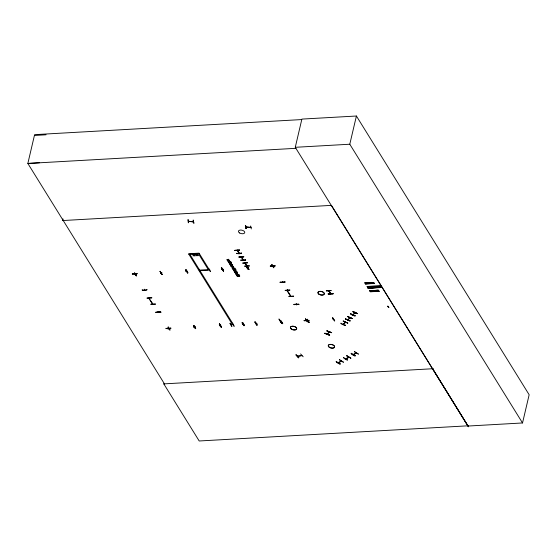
<?xml version="1.0" encoding="UTF-8"?>
<svg xmlns="http://www.w3.org/2000/svg" width="557" height="557" viewBox="0 0 557 557"><rect width="100%" height="100%" fill="white"/><g stroke="black" fill="none" stroke-linecap="round" stroke-linejoin="round"><path stroke-width="0.84" d="M347.763 316.634L352.323 318.625M343.23 320.923L347.763 323.095M357.413 313.654L352.88 311.467M245.651 259.68C246.131 260.725 240.61 261.003 240.916 259.952M236.746 253.226C236.53 253.929 241.766 254.083 241.48 252.962M241.529 253.351L236.718 253.421L241.453 253.157M249.432 266.079L244.697 266.35M245.623 259.91L240.861 260.189M249.39 265.745L244.648 265.974M142.258 290.1L146.999 289.856M280.275 282.302L285.024 282.058M304.108 320.449C318.639 320.157 294.193 321.055 308.905 320.574M328.233 293.727L328.275 294.131L333.023 293.838M332.989 293.518L333.023 293.88M387.672 306.246L388.229 306.517L387.978 306.197M388.619 307.095C389.475 307.91 387.303 307.004 388.758 307.151M388.835 307.38L388.278 307.179M208.29 269.825L208.729 269.665M326.896 330.935L331.68 332.71L326.924 330.754M144.625 290.155L144.723 289.995M282.58 282.211L282.74 282.204M235.04 272.373L235.249 273.188A0.794 0.432 13.2 0 0 235.715 273.403L237.066 273.181L236.3 272.533M151.824 297.717L147.048 298.204M151.789 297.946L147.083 297.974M160.597 311.871L155.856 312.129M289.842 290.232L285.066 290.392L289.849 289.925M293.873 304.644L298.608 304.394M298.615 304.108L293.873 304.338M239.162 253.31L237.386 250.413M241.466 257.376L241.292 257.153M245.024 263.176L245.4 263.391M168.513 328.338L168.36 327.725M328.658 290.872L329.048 291.158M330.628 293.79L328.922 290.448M137.099 273.557L132.35 273.8M134.703 272.763C133.903 273.014 136.131 276.669 136.521 275.736M136.186 274.218L136.124 274.114M142.209 289.71C141.269 290.949 147.257 290.643 146.957 289.459M144.444 289.821L144.312 289.201M149.29 297.626L149.311 298.072M149.45 297.619L149.199 297.925M150.926 304.178L155.619 304.087L150.822 304.331M162.24 274.281L161.822 274.538L160.068 271.329M161.822 274.538L160.096 271.35M160.43 271.308L160.089 271.538M160.43 272.735L160.527 273.146M161.655 272.93L161.843 272.658M158.091 312.24L158.056 311.781M158 312.087L158.223 311.774M160.98 312.087L156.078 312.407M188.12 219.59L188.273 222.723L188.607 222.522M188.934 221.004L188.865 221.303M166.09 328.24C165.714 328.895 171.34 329.208 170.839 327.996M192.924 221.867L192.868 221.435M193.182 220.133L193.892 223.336L193.209 220.161M168.256 326.896C167.448 327.14 169.683 330.802 170.066 329.862M168.374 328.08L168.193 327.732M169.669 328.24L169.133 328.546M186.052 269.706L187.82 272.916L185.864 269.943M186.261 271.127L186.212 271.705L186.149 271.28M186.672 271.649L186.588 271.113L186.17 271.698M187.208 271.071L187.194 271.496M187.876 272.679L185.982 269.908M193.843 254.925L193.098 256.011L193.39 255.169L192.179 254.208M193.745 254.117L193.474 255.002L192.541 254.187M195.124 255.663L193.787 255.155L194.128 254.096M195.068 255.9L194.762 255.684M196.913 254.751L196.168 255.837L196.461 254.995L195.256 254.034M196.823 253.943L196.551 254.828L195.618 254.013M196.461 254.995L196.607 254.591M198.195 255.489L196.858 254.981L197.199 253.922M198.146 255.726L197.839 255.51M198.703 269.191L200.631 272.192L198.731 268.996M199.302 270.646L199.364 270.382M193.558 325.699L195.465 328.665L193.558 325.699L193.975 325.441M194.087 327.286L193.975 326.862M210.442 271.405L208.617 268.432M194.88 327.231L195.389 326.792M195.786 328.414L195.423 328.435M209.773 269.797L209.836 269.901M221.874 267.84L223.608 270.994M221.992 269.532L221.93 269.108M222.758 269.616L223.287 269.191M223.12 270.688L221.268 267.917M223.629 271.05C220.3 264.86 221.693 269.853 223.684 270.813M228.753 259.994L227.075 260.022L227.019 259.604M227.952 260.404L229.178 260.279L227.5 259.673M229.902 261.142A0.808 0.439 13.2 0 0 229.602 260.982L227.541 260.78L227.486 260.363M227.444 259.91L228.774 259.632L228.711 259.2M228.934 262.375L228.621 262.194M229.421 260.927L229.533 260.53M229.143 262.598C232.52 262.215 228.648 264.157 229.199 262.361M229.804 264.102C233.62 264.074 229.428 263.816 229.352 263.377M231.803 264.192L229.93 264.303M228.878 262.612L229.303 263.28L230.751 263.169A0.801 0.439 13.2 0 0 230.842 262.904A0.933 0.508 13.2 0 0 230.487 262.521L230.542 262.284M232.053 264.916C232.61 263.997 230.09 266.03 230.111 264.589M230.487 262.521L231.301 262.479L231.232 262.041M232.262 265.654L230.584 265.682L230.528 265.264M231.461 266.072L232.687 265.94L231.009 265.341M233.174 266.399L231.051 266.441L230.995 266.023M231.747 264.429L231.106 263.607L229.296 263.607M239.642 249.989L234.908 250.253M230.953 265.578L232.29 265.299L232.22 264.86M232.234 264.686C233.327 264.38 231.803 264.944 232.701 264.895M232.373 264.916L232.29 264.457M232.749 268.07L232.262 267.451L233.494 268.056L233.237 267.214L233.773 267.36M219.284 324.244L221.359 327.203L219.34 324.007M232.701 268.314L232.401 268.098M234.42 268.418L232.492 268.759L232.422 268.321M219.597 323.84L221.421 326.813M233.118 266.636L233.042 266.197M233.167 269.532C236.892 269.532 232.903 269.212 232.722 268.801M219.695 325.413L219.757 325.518M237.373 250.218L237.338 250.692L237.609 250.204M237.421 250.246L238.758 253.066M232.206 267.687L233.787 268.216L233.571 267.2M235.91 269.581L233.292 269.727M235.695 270.465L233.843 270.611L233.397 269.873M220.76 325.197L220.69 325.497M234.365 268.648L234.295 268.216M235.068 268.39L234.692 268.648L234.601 268.189M235.653 271.712L235.507 272.108L234.323 271.719L234.219 271.224M235.019 268.627L234.929 268.168M235.855 269.818L234.838 269.435M238.842 252.711L238.786 253.066M233.641 270.173L235.172 270.382L234.998 269.783M238.939 252.989L239.009 252.697M237.435 272.053L234.769 272.436L234.699 272.004M235.611 270.333L236.091 270.535L235.263 269.769M250.977 227.388L245.985 226.915L246.027 226.497M236.356 272.303C237.804 273.334 234.789 273.745 235.395 272.352M234.643 272.241L235.486 271.955M245.985 226.915L246.124 226.476C247.016 226.128 246.187 227.785 246.556 226.664M239.071 256.979L243.813 256.714M237.386 272.289L235.785 271.941M246.124 226.49L246.459 227.061M234.163 271.461L235.597 271.948L236.14 271.182M245.992 228.377L245.372 225.439L245.957 228.405L246.291 228.196M235.729 272.178L236.286 271.433M239.03 274.942C239.635 273.981 236.342 276.216 236.349 274.657M239.754 275.98L237.254 276.119M238.333 275.84L237.407 275.896M237.198 276.356L236.906 275.367L238.18 275.269M239.343 275.785L238.605 275.826M250.685 225.968L251.284 228.913M250.546 227.479L250.483 227.04M243.242 259.346L243.144 260.056L241.32 257.153M242.803 263.001L247.545 262.737M230.055 323.248L231.886 326.221M231.183 325.016L231.218 324.613M232.276 323.123L234.184 326.325L232.255 323.318M246.528 265.981C245.721 266.232 247.956 269.887 248.338 268.954M232.944 324.919L232.91 324.508M246.876 266.079L246.744 265.459M246.904 265.445L246.688 265.814M247.231 266.413L249.049 269.379M247.705 267.659L247.524 268.105L248.116 268.182M247.712 267.673L247.614 268.223L248.164 267.771M247.942 267.325L247.9 267.757M248.109 267.645L247.614 268.084M248.025 268.202L248.081 267.659M242.713 322.726L244.641 325.734L242.741 322.531M241.996 322.775L243.987 325.539M295.273 147.306L301.887 119.094L356.41 116.016L529.15 394.746L522.529 422.965L468.012 426.042L295.273 147.306L349.789 144.228L522.529 422.965M254.821 322.043L256.742 325.051L254.841 321.849M255.419 321.974C260.662 331.819 251.304 315.868 257.23 324.94M255.705 323.631L255.475 323.234M256.241 323.638L256.826 323.735L256.833 323.318M275.116 265.759L270.368 266.009M271.83 264.784L273.905 267.743L271.913 264.568M272.359 266.371L272.248 265.954M273.64 267.757L271.907 264.749M280.227 281.912L280.129 282.399L284.864 282.211L284.975 281.668M282.329 281.403L282.462 282.03M282.496 281.396L282.49 281.751M280.074 320.108C285.859 330.774 273.947 310.667 281.577 323.304M287.308 289.835L287.335 290.294M287.245 290.148L287.475 289.828M281.16 321.48L280.951 321.883M281.417 321.751L281.069 322.238L281.598 322.211M281.201 322.043C281.125 323.213 282.12 321.09 281.494 322.197L281.16 322.218M281.487 321.459L281.062 321.89M281.57 322.336L281.758 321.904M281.884 323.081L279.753 320.359M293.685 296.122L288.944 296.38M295.976 304.317L296.338 303.885L296.052 304.435M296.261 304.421L296.31 303.892M298.998 304.296L294.096 304.616L298.949 304.449M307.436 321.842L305.431 318.681M305.793 320.08L305.904 320.505M306.155 320.296L306.211 319.941M306.378 319.934L306.399 320.282M297.494 356.376L298.051 356M307.353 319.168C306.552 319.419 308.78 323.081 309.163 322.141M295.941 354.893L298.503 357.817L298.803 357.538M303.175 356.786L300.585 353.904M349.789 144.228L356.41 116.016M308.696 320.811C307.29 320.637 309.483 321.5 308.857 320.198M301.873 355.645L301.365 355.317M330.517 293.56L328.755 290.462M328.672 290.935L329.006 290.51L328.818 291.158M330.28 293.574L330.385 293.128M330.503 293.212L330.496 293.567L330.552 293.121M331.171 290.503L326.263 290.824M327.669 333.734L327.419 333.991M329.145 331.499L329.09 332.209L329.382 331.561M329.09 332.209L329.215 331.492M327.474 334.256L329.403 331.533M332.654 317.97L334.729 320.929L332.71 317.741M333.539 319.523L333.072 319.14M329.716 334.945L329.549 335.307L324.863 333.42M340.981 323.13C340.313 323.784 345.493 326.068 345.542 325.142M343.606 323.868L343.537 324.23L343.446 323.798M345.542 318.66L345.361 319.015M345.194 322.085L345.556 322.238L343.286 324.404M336.254 361.368C335.495 361.925 340.069 364.738 340.216 363.805M352.414 318.562L347.791 316.46M347.937 319.913L348.167 319.398M338.538 362.294L338.67 362.377M347.735 323.171L343.175 321.159L347.791 322.935M343.397 362.085L339.436 359.648M355.192 315.68C355.115 316.613 350.095 314.322 350.611 313.709M349.754 317.615L350.109 317.775M350.632 313.668L355.136 315.916M350.102 320.672L349.921 321.027L345.382 318.98M341.183 361.068L341.009 360.957M353.256 314.406L352.936 314.949M347.596 359.822C347.45 360.769 342.889 357.914 343.634 357.385M354.844 312.623L354.997 312.978L355.032 312.282M355.122 312.261L354.934 312.985L355.122 312.547M348.39 356.974C350.081 357.162 344.56 359.947 346.05 358.395M346.76 355.902L350.903 358.248L346.816 355.665M357.385 313.709L352.825 311.704L357.441 313.48M355.199 355.721C355.004 356.647 350.618 353.869 351.209 353.312M351.237 353.284L355.171 355.756M350.778 358.102L346.795 355.846M353.361 354.524L353.681 354.175L353.34 354.767M358.381 354.001L354.419 351.564M356.041 352.692C355.484 353.604 357.009 353.075 355.986 352.873M468.012 426.042L331.457 205.373L62.579 220.558M152.249 303.704L152.514 304.129M135.525 274.434L135.985 274.399M160.889 273.118L160.472 273.132M161.251 272.979L161.774 272.951M186.08 271.579L186.637 271.127M193.906 327.161L194.316 327.105M194.49 327.251L193.996 327.14M194.797 327.112L195.249 327.077M223.28 269.588L222.696 269.497L223.218 269.484M220.217 325.796L219.757 325.831M247.343 267.652L247.872 267.625L247.475 267.778M272.178 266.246L272.624 266.19M272.763 266.337L272.269 266.225M280.888 321.779L281.299 321.723M324.989 333.135L324.842 333.462M340.919 323.345L345.486 325.372M355.122 315.896L350.576 313.863M288.888 296.568L293.595 296.254M238.124 275.506L238.953 275.318L239.698 276.209M338.155 362.732L341.295 361.061M208.548 268.634L210.372 271.607M219.409 324.07L221.24 327.043M242.093 322.761L243.82 325.748M340.153 363.993L336.163 361.597L340.16 364.041M343.558 357.594L347.519 360.038M327.217 334.158L329.117 331.909M347.686 319.802L349.942 317.95M350.075 317.789L347.895 319.913M352.804 314.816L354.934 312.7M132.287 273.974L137.043 273.71M156.176 312.491L160.924 312.247M275.054 265.933L270.319 266.246M326.36 290.928L331.109 290.677M234.845 250.427L239.587 250.142M242.741 263.176L247.489 262.89M234.782 269.672L234.469 269.038L232.666 269.038M296.129 354.851L298.747 357.775M298.712 357.74L296.101 354.865M135.574 274.434L136.005 274.406M136.061 274.524L135.636 274.531M169.586 328.672L169.133 328.665M194.887 327.091L195.27 327.084M247.879 267.736L247.454 267.75M280.937 321.779L281.369 321.751M333.093 319.412L333.462 319.384M168.165 327.091L169.989 330.043M223.371 271.05L221.582 268.063M246.208 266.218L248.032 269.177M307.032 319.412L309.086 322.322M307.262 319.37L309.107 322.378M246.201 228.391L245.616 225.425L246.243 228.433M188.029 219.778L188.558 222.758M250.984 227.507L246.006 227.012M326.868 330.99L331.68 332.689M243.026 324.216L243.562 324.202M243.632 324.32L243.117 324.362M347.735 316.689L352.421 318.576M341.406 361.18L338.308 362.851M353.138 354.649L356.271 352.978M356.383 353.096L353.284 354.767M243.305 260.008L241.466 257.076M245.038 263.113L246.835 266.044M229.978 323.457L231.83 326.451M353.034 314.921L355.185 312.742M345.333 322.426L343.126 324.334M365.622 284.021L365.023 282.845L373.622 282.42L374.227 283.597L365.427 283.673L374.088 283.214L374.213 283.597M365.072 283.067L373.754 282.803L365.03 282.845M365.615 283.833L374.095 283.388M365.608 283.896L374.2 283.471M373.733 282.615L365.03 283.012M367.14 286.521L367.314 286.813M369.952 290.796L378.426 290.176L379.032 291.353L370.426 291.764M380.654 287.078L380.925 287.551L368.045 288.192L380.744 287.238M378.433 290.364L369.966 290.984L369.834 290.601L370.363 291.652L379.025 291.353M378.523 290.413L369.841 290.768M378.906 291.158L370.356 291.652M378.941 291.2L370.308 291.569M134.592 272.972L136.465 275.973M246.41 266.19L248.283 269.184M290.288 295.948L290.482 296.261M348.529 357.357L345.493 358.799M243.277 324.341L243.367 323.916L243.388 324.313M301.79 355.658L297.563 356.383M227.43 260.592L228.697 260.23M230.939 266.26L232.213 265.891M226.964 259.841L228.655 259.437M230.473 265.501L232.165 265.097M160.451 273.007L160.889 273M219.716 325.685L220.154 325.678M256.317 323.603L256.798 323.742M305.814 320.352L306.371 320.282M297.452 356.271L301.713 355.526M238.417 275.04L239.238 275.228M232.241 267.457L231.9 267.604A0.78 0.425 13.2 0 0 231.886 267.84L232.346 268.335M236.648 273.202L235.973 273.209M34.416 135.476L46.085 134.773M39.519 162.755L27.85 163.459L34.604 134.655L301.748 119.567M200.36 270.215L208.374 269.992L199.775 270.305M287.196 290.949L287.579 290.879L290.691 295.816L290.281 295.837L286.98 290.601M468.068 425.806L199.197 440.984L163.807 383.884L164.461 383.884L27.85 163.459L295.858 148.322M188.907 254.326L199.406 253.734M192.13 254.438L192.485 254.417M193.69 254.354L194.073 254.333M195.201 254.264L195.563 254.243M196.767 254.18L197.143 254.159M238.918 257.049L243.757 256.868L238.932 257.035M240.965 260.321L245.7 260.056M228.565 262.424L231.183 262.277M230.055 264.826L231.928 264.721M232.366 268.558L234.246 268.453M234.984 272.61L235.339 272.589M236.293 274.893L238.904 274.747M387.651 306.218L388.194 306.461L387.756 306.517M163.807 383.884L433.339 368.706M280.074 282.385L284.871 282.141M155.8 312.366L160.59 312.192M270.215 266.072L275.061 265.995M161.788 273.055L161.314 273.083M187.618 273.055L185.815 269.894L187.806 273.076M327.989 290.67L329.584 290.587M307.241 321.842L305.647 318.889M364.953 282.872L373.67 282.671M365.496 283.638L374.088 283.214M380.215 286.354L367.328 286.966M367.85 287.718L380.73 287.078L367.752 287.663L368.066 288.192L380.904 287.37M367.864 287.878L380.772 287.266M369.827 290.663L378.419 290.239M369.959 290.977L378.551 290.552M378.899 290.97L370.301 291.464M221.366 267.917L223.099 270.862M230.57 263.308L231.447 263.552M236.502 273.348L237.324 273.452A0.808 0.439 13.2 0 1 237.623 273.605M227.897 260.641L229.477 260.767M231.406 266.302L232.986 266.427M193.307 221.783L188.391 221.359M193.328 221.881L188.433 221.38M234.26 268.746L234.817 268.982M256.324 323.756L256.693 323.603M229.547 261.219L228.085 261.303A0.808 0.439 13.2 0 0 228.008 261.581L228.746 262.124L230.02 261.985A0.815 0.446 13.2 0 0 230.097 261.699L229.957 261.477M247.231 266.608L249.035 269.56M332.71 317.936L334.541 320.916M162.073 274.497L160.263 271.524L162.184 274.517M280.777 320.735L282.587 323.708M280.993 320.748L282.803 323.735M296.658 304.985L296.742 304.707M354.398 312.136L355.93 312.811M306.253 320.345L305.835 320.477M196.774 255.155L197.784 255.747M193.697 255.322L194.706 255.921M351.168 353.472L355.143 355.958M343.397 362.273L339.422 359.829M239.587 250.225L234.852 250.49M245.219 263.134L247.03 266.009M239.287 276.021L238.605 275.471L238.549 276.063M238.278 276.077L237.428 275.464L237.352 276.126M198.487 253.783L208.304 269.63L209.223 269.574L199.051 253.157L188.545 253.748L232.151 324.104L233.07 324.049L189.826 254.277M148.963 298.399L152.674 303.607L152.256 303.635L149.172 298.74M432.705 368.741L468.465 426.822M221.366 327.043L219.43 324.049L221.164 327.182M137.043 273.786L132.294 274.037M377.549 290.218L378.14 291.207M372.737 282.462L373.336 283.45M376.964 290.246L377.562 291.234M372.16 282.49L372.751 283.478M376.093 290.288L376.692 291.283M371.282 282.531L371.881 283.527M375.321 290.329L375.912 291.318M370.509 282.573L371.108 283.562M374.443 290.371L375.042 291.367M369.639 282.615L370.238 283.61M370.704 290.559L371.303 291.548M365.9 282.803L366.492 283.792M379.93 285.873L367.042 286.472L380.062 286.068M62.885 218.831L63.213 220.523M358.36 354.168L354.398 351.745M229.575 261.275A0.815 0.446 13.2 0 1 229.992 261.532M166.063 328.442L170.811 328.24L166.063 328.442M328.205 293.922L332.961 293.727L328.205 293.922M356.188 352.825L356.055 353.256L356.243 352.818M324.954 333.288L329.66 335.182L324.94 333.316M229.811 261.741L228.293 261.546L229.811 261.741M237.533 274.204L236.015 274.009L237.533 274.204M345.486 318.855L350.047 320.909L345.486 318.855M193.899 325.615L195.632 328.658L193.899 325.615M237.742 274.448L236.474 274.587L235.729 274.051A0.808 0.439 13.2 0 1 235.806 273.766L237.268 273.682A0.808 0.439 13.2 0 1 237.679 273.94L237.818 274.162A0.815 0.446 13.2 0 1 237.742 274.448M291.569 329.117A3.238 1.755 13.2 0 0 296.693 328.832A3.238 1.755 13.2 0 0 292.404 326.193A3.238 1.755 13.2 0 0 291.569 329.117M291.541 329.222A3.238 1.755 13.2 0 0 296.665 328.936A3.238 1.755 13.2 0 0 292.376 326.298A3.238 1.755 13.2 0 0 291.541 329.222M329.452 347.394A3.238 1.755 13.2 0 0 334.576 347.102A3.238 1.755 13.2 0 0 330.287 344.463A3.238 1.755 13.2 0 0 329.452 347.394M329.472 347.29A3.238 1.755 13.2 0 0 334.597 346.997A3.238 1.755 13.2 0 0 330.308 344.358A3.238 1.755 13.2 0 0 329.472 347.29M319.133 294.34A3.238 1.755 13.2 0 0 324.258 294.047A3.238 1.755 13.2 0 0 319.969 291.408A3.238 1.755 13.2 0 0 319.133 294.34M319.161 294.228A3.238 1.755 13.2 0 0 324.285 293.943A3.238 1.755 13.2 0 0 319.997 291.304A3.238 1.755 13.2 0 0 319.161 294.228M239.614 232.972A3.231 1.755 13.2 0 0 244.732 232.68A3.231 1.755 13.2 0 0 240.45 230.048A3.231 1.755 13.2 0 0 239.614 232.972"/></g></svg>
